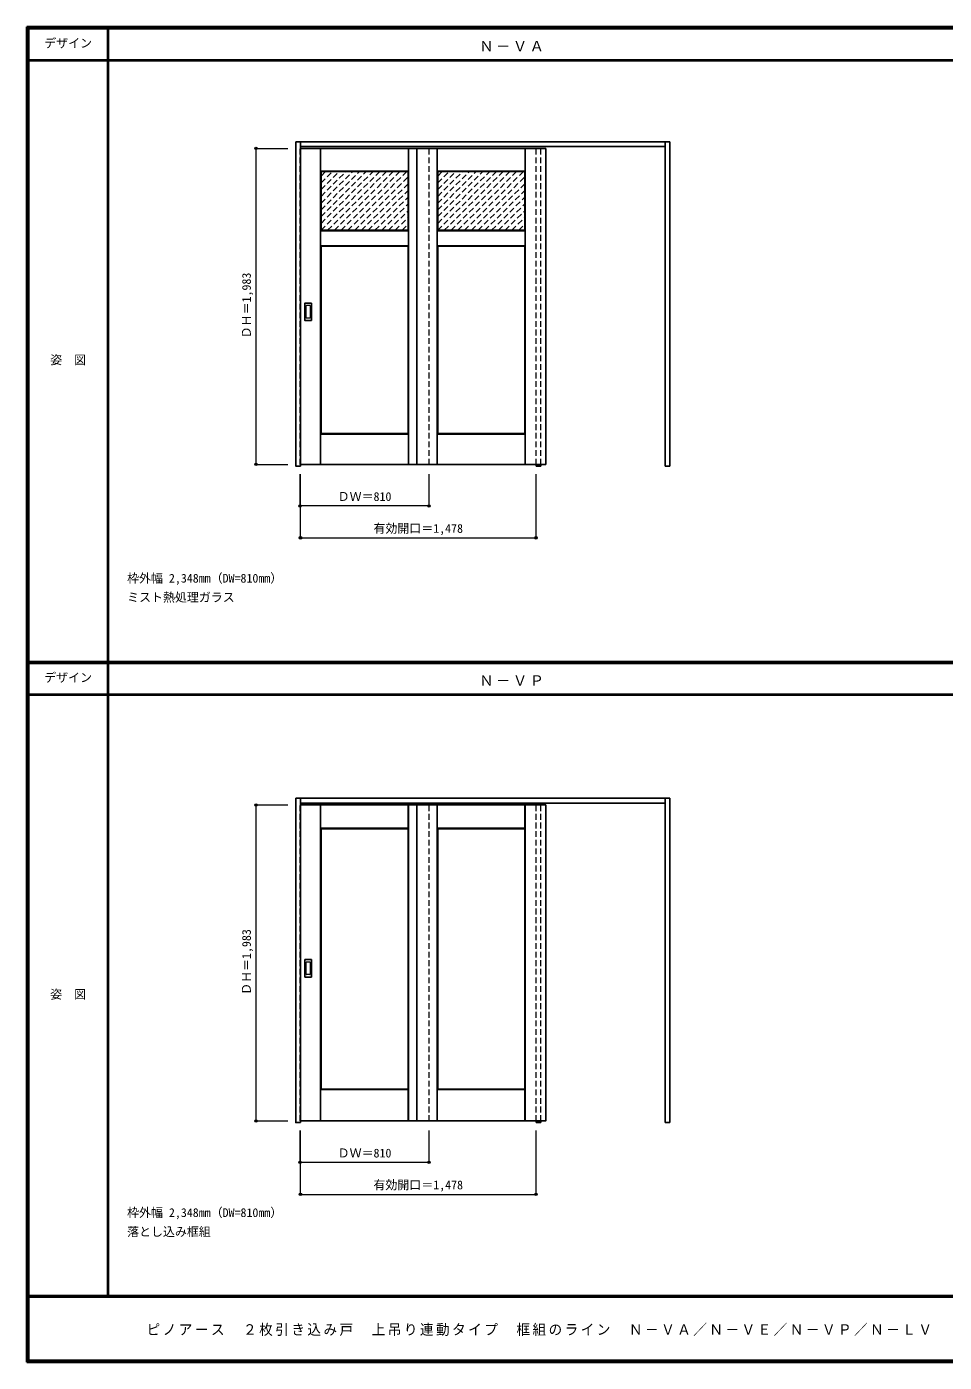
# Model space of a CAD drawing. Units: millimetres, scale not verified. Extents: x -6000 to 5700, y -4307 to 4175.
# Drawn here: x -6000 to -242, y -4205 to 4175 of the extents above; entities that cross this region are included whole.
import ezdxf
from ezdxf.enums import TextEntityAlignment as Align

# ---------------------------------------------------------------- set-up
doc = ezdxf.new("R2010")
doc.units = ezdxf.units.MM
doc.header["$LTSCALE"] = 30
doc.header["$PDMODE"] = 32
doc.header["$PDSIZE"] = 15
doc.linetypes.add('DASHED1', pattern=[1.8, 1.2, -0.6])
for name, color, linetype, lineweight in [('0-2_扉', 4, 'DASHED1', 9), ('0-3_仕上げ', 7, 'Continuous', 18), ('0-4_枠', 3, 'Continuous', 25), ('0-6_引手', 7, 'Continuous', 18), ('0-B_寸法', 7, 'Continuous', 9), ('0-C_ハッチ', 4, 'DASHED1', 9), ('F-1_枠', 6, 'Continuous', 40)]:
    doc.layers.add(name, color=color, linetype=linetype, lineweight=lineweight)
doc.layers.add('0-A_文字', color=7, linetype='Continuous')
doc.layers.add('F-A_文字', color=7, linetype='Continuous')
doc.styles.add('ＭＳ ゴシック', font='')
doc.styles.get('ＭＳ ゴシック').set_extended_font_data('MS Gothic')

msp = doc.modelspace()

# ---------------------------------------------------------------- linework, layer by layer
at = {"layer": '0-2_扉'}
for p, q in [((-4285, 3411.5), (-4282, 3411.5)), ((-4285, 1428.5), (-4285, 3411.5)), ((-3475, 1428.5), (-3475, 3411.5)), ((-4282, 1428.5), (-4285, 1428.5)), ((-4285, -707.75), (-4282, -707.75)), ((-4285, -2690.75), (-4285, -707.75)), ((-3475, -2690.75), (-3475, -707.75)), ((-4282, -2690.75), (-4285, -2690.75))]:
    msp.add_line(p, q, dxfattribs=at)
at = {"layer": '0-2_扉', "color": 3, "linetype": 'Continuous', "lineweight": 25}
for p, q in [((-4282, 3411.5), (-2743, 3411.5)), ((-3553, 3411.5), (-3553, 1428.5)), ((-4282, -707.75), (-2743, -707.75)), ((-3553, -707.75), (-3553, -2690.75))]:
    msp.add_line(p, q, dxfattribs=at)
for points in [[(-4282, 1428.5), (-2743, 1428.5), (-2743, 3411.5)], [(-4282, -2690.75), (-2743, -2690.75), (-2743, -707.75)]]:
    msp.add_lwpolyline(points, dxfattribs=at)
at = {"layer": '0-3_仕上げ'}
for p, q in [((-4157, 1428.5), (-4157, 3411.5)), ((-4156, 3270.5), (-4156, 3411.5)), ((-4155, 3271.5), (-4155, 3411.5)), ((-3605, 3271.5), (-3605, 3411.5)), ((-3604, 3270.5), (-3604, 3411.5)), ((-3603, 1428.5), (-3603, 3411.5)), ((-3425, 1428.5), (-3425, 3411.5)), ((-3424, 3270.5), (-3424, 3411.5)), ((-3423, 3271.5), (-3423, 3411.5)), ((-2873, 3271.5), (-2873, 3411.5)), ((-2872, 3270.5), (-2872, 3411.5)), ((-2871, 1428.5), (-2871, 3411.5)), ((-4155, 3271.5), (-3605, 3271.5)), ((-3607, 3267.5), (-3604, 3270.5)), ((-3605, 3271.5), (-3604, 3270.5)), ((-3423, 3271.5), (-2873, 3271.5)), ((-2875, 3267.5), (-2872, 3270.5)), ((-2873, 3271.5), (-2872, 3270.5)), ((-4156, 2894.5), (-4153, 2897.5)), ((-4156, 2894.5), (-4156, 2800.5)), ((-4156, 2894.5), (-4155, 2893.5)), ((-4155, 2801.5), (-4155, 2893.5)), ((-4155, 2893.5), (-3605, 2893.5)), ((-3605, 2801.5), (-3605, 2893.5)), ((-3604, 2894.5), (-3604, 2800.5)), ((-3424, 2894.5), (-3421, 2897.5)), ((-3424, 2894.5), (-3424, 2800.5)), ((-3424, 2894.5), (-3423, 2893.5)), ((-3423, 2801.5), (-3423, 2893.5)), ((-3423, 2893.5), (-2873, 2893.5)), ((-2873, 2801.5), (-2873, 2893.5)), ((-2872, 2894.5), (-2872, 2800.5)), ((-4155, 2801.5), (-3605, 2801.5)), ((-3607, 2797.5), (-3604, 2800.5)), ((-3605, 2801.5), (-3604, 2800.5)), ((-3423, 2801.5), (-2873, 2801.5)), ((-2875, 2797.5), (-2872, 2800.5)), ((-2873, 2801.5), (-2872, 2800.5)), ((-4156, 1619.5), (-4153, 1622.5)), ((-4156, 1619.5), (-4155, 1618.5)), ((-4156, 1428.5), (-4156, 1619.5)), ((-4155, 1618.5), (-3605, 1618.5)), ((-4155, 1428.5), (-4155, 1618.5)), ((-3605, 1428.5), (-3605, 1618.5)), ((-3604, 1428.5), (-3604, 1619.5)), ((-3424, 1619.5), (-3421, 1622.5)), ((-3424, 1619.5), (-3423, 1618.5)), ((-3424, 1428.5), (-3424, 1619.5)), ((-3423, 1618.5), (-2873, 1618.5)), ((-3423, 1428.5), (-3423, 1618.5)), ((-2873, 1428.5), (-2873, 1618.5)), ((-2872, 1428.5), (-2872, 1619.5)), ((-4157, -2690.75), (-4157, -707.75)), ((-4155.5, -855.25), (-4155.5, -707.75)), ((-4154, -853.75), (-4154, -707.75)), ((-3606, -853.75), (-3606, -707.75)), ((-3604.5, -855.25), (-3604.5, -707.75)), ((-3603, -2690.75), (-3603, -707.75)), ((-3425, -2690.75), (-3425, -707.75)), ((-3423.5, -855.25), (-3423.5, -707.75)), ((-3422, -853.75), (-3422, -707.75)), ((-2874, -853.75), (-2874, -707.75)), ((-2872.5, -855.25), (-2872.5, -707.75)), ((-2871, -2690.75), (-2871, -707.75)), ((-4154, -853.75), (-4155.5, -855.25)), ((-4153, -857.75), (-4155.5, -855.25)), ((-3606, -853.75), (-4154, -853.75)), ((-3604.5, -855.25), (-3607, -857.75)), ((-3606, -853.75), (-3604.5, -855.25)), ((-3422, -853.75), (-3423.5, -855.25)), ((-3421, -857.75), (-3423.5, -855.25)), ((-2874, -853.75), (-3422, -853.75)), ((-2872.5, -855.25), (-2875, -857.75)), ((-2874, -853.75), (-2872.5, -855.25)), ((-4154, -2494.75), (-4155.5, -2493.25)), ((-3606, -2494.75), (-4154, -2494.75)), ((-4154, -2690.75), (-4154, -2494.75)), ((-3607, -2490.75), (-3604.5, -2493.25)), ((-3606, -2494.75), (-3604.5, -2493.25)), ((-3606, -2690.75), (-3606, -2494.75)), ((-3604.5, -2690.75), (-3604.5, -2493.25)), ((-3422, -2494.75), (-3423.5, -2493.25)), ((-2874, -2494.75), (-3422, -2494.75)), ((-3422, -2690.75), (-3422, -2494.75)), ((-2875, -2490.75), (-2872.5, -2493.25)), ((-2874, -2494.75), (-2872.5, -2493.25)), ((-2874, -2690.75), (-2874, -2494.75)), ((-2872.5, -2690.75), (-2872.5, -2493.25))]:
    msp.add_line(p, q, dxfattribs=at)
at = {"layer": '0-3_仕上げ', "color": 3, "lineweight": 25}
for p, q in [((-4153, 3267.5), (-3607, 3267.5)), ((-4153, 2897.5), (-4153, 3267.5)), ((-3607, 2897.5), (-3607, 3267.5)), ((-3421, 3267.5), (-2875, 3267.5)), ((-3421, 2897.5), (-3421, 3267.5)), ((-2875, 2897.5), (-2875, 3267.5)), ((-4153, 2897.5), (-3607, 2897.5)), ((-3421, 2897.5), (-2875, 2897.5)), ((-4153, 2797.5), (-3607, 2797.5)), ((-4153, 1622.5), (-4153, 2797.5)), ((-3607, 1622.5), (-3607, 2797.5)), ((-3421, 2797.5), (-2875, 2797.5)), ((-3421, 1622.5), (-3421, 2797.5)), ((-2875, 1622.5), (-2875, 2797.5)), ((-4153, 1622.5), (-3607, 1622.5)), ((-3421, 1622.5), (-2875, 1622.5)), ((-4153, -2490.75), (-4153, -857.75)), ((-3421, -2490.75), (-3421, -857.75)), ((-3607, -2490.75), (-4153, -2490.75)), ((-2875, -2490.75), (-3421, -2490.75))]:
    msp.add_line(p, q, dxfattribs=at)
at = {"layer": '0-3_仕上げ'}
for points in [[(-4155, 3271.5), (-4156, 3270.5), (-4153, 3267.5)], [(-3423, 3271.5), (-3424, 3270.5), (-3421, 3267.5)], [(-3607, 2897.5), (-3604, 2894.5), (-3605, 2893.5)], [(-2875, 2897.5), (-2872, 2894.5), (-2873, 2893.5)], [(-4155, 2801.5), (-4156, 2800.5), (-4153, 2797.5)], [(-3423, 2801.5), (-3424, 2800.5), (-3421, 2797.5)], [(-3607, 1622.5), (-3604, 1619.5), (-3605, 1618.5)], [(-2875, 1622.5), (-2872, 1619.5), (-2873, 1618.5)], [(-4155.5, -2690.75), (-4155.5, -2493.25), (-4153, -2490.75)], [(-3423.5, -2690.75), (-3423.5, -2493.25), (-3421, -2490.75)]]:
    msp.add_lwpolyline(points, dxfattribs=at)
at = {"layer": '0-3_仕上げ', "color": 3, "lineweight": 25}
for points in [[(-3607, -2490.75), (-3607, -857.75), (-4153, -857.75)], [(-2875, -2490.75), (-2875, -857.75), (-3421, -857.75)]]:
    msp.add_lwpolyline(points, dxfattribs=at)
at = {"layer": '0-4_枠'}
for p, q in [((-4312, 3453), (-1964, 3453)), ((-4282, 1418), (-4282, 3453)), ((-1994, 1418), (-1994, 3453)), ((-1964, 1418), (-1964, 3453)), ((-4282, 3423), (-1994, 3423)), ((-2804, 1428.5), (-2804, 1418)), ((-2774, 1428.5), (-2774, 1418)), ((-2804, 1418), (-2774, 1418)), ((-1964, 1418), (-1994, 1418)), ((-4312, -666.25), (-1964, -666.25)), ((-4282, -2701.25), (-4282, -666.25)), ((-1994, -2701.25), (-1994, -666.25)), ((-1964, -2701.25), (-1964, -666.25)), ((-4282, -696.25), (-1994, -696.25)), ((-2804, -2690.75), (-2804, -2701.25)), ((-2804, -2701.25), (-2774, -2701.25)), ((-2774, -2690.75), (-2774, -2701.25)), ((-1964, -2701.25), (-1994, -2701.25))]:
    msp.add_line(p, q, dxfattribs=at)
at = {"layer": '0-4_枠', "color": 4, "linetype": 'DASHED1', "lineweight": 9}
for p, q in [((-2804, 1428.5), (-2804, 3423)), ((-2774, 1428.5), (-2774, 3423)), ((-2804, -2690.75), (-2804, -696.25)), ((-2774, -2690.75), (-2774, -696.25))]:
    msp.add_line(p, q, dxfattribs=at)
at = {"layer": '0-4_枠'}
for points in [[(-4282, 1418), (-4312, 1418), (-4312, 3453)], [(-4282, -2701.25), (-4312, -2701.25), (-4312, -666.25)]]:
    msp.add_lwpolyline(points, dxfattribs=at)
at = {"layer": '0-6_引手', "color": 3, "lineweight": 25}
for p, q in [((-4255, 2332.5), (-4255, 2439.5)), ((-4214.5, 2441), (-4253.5, 2441)), ((-4213, 2439.5), (-4213, 2332.5)), ((-4214.5, 2331), (-4253.5, 2331)), ((-4255, -1786.75), (-4255, -1679.75)), ((-4214.5, -1678.25), (-4253.5, -1678.25)), ((-4213, -1679.75), (-4213, -1786.75)), ((-4214.5, -1788.25), (-4253.5, -1788.25))]:
    msp.add_line(p, q, dxfattribs=at)
at = {"layer": '0-6_引手'}
for p, q in [((-4246.5, 2348.5), (-4246.5, 2423.5)), ((-4223, 2425), (-4245, 2425)), ((-4223, 2347), (-4245, 2347)), ((-4221.5, 2423.5), (-4221.5, 2348.5)), ((-4246.5, -1770.75), (-4246.5, -1695.75)), ((-4223, -1694.25), (-4245, -1694.25)), ((-4221.5, -1695.75), (-4221.5, -1770.75)), ((-4223, -1772.25), (-4245, -1772.25))]:
    msp.add_line(p, q, dxfattribs=at)
at = {"layer": '0-6_引手', "color": 3, "lineweight": 25}
for centre, start, end in [((-4253.5, 2439.5), 90, 180), ((-4214.5, 2439.5), 0, 90), ((-4253.5, 2332.5), 180, 270), ((-4214.5, 2332.5), 270, 0), ((-4253.5, -1679.75), 90, 180), ((-4214.5, -1679.75), 0, 90), ((-4253.5, -1786.75), 180, 270), ((-4214.5, -1786.75), 270, 0)]:
    msp.add_arc(centre, 1.5, start, end, dxfattribs=at)
at = {"layer": '0-6_引手'}
for centre, start, end in [((-4245, 2423.5), 90, 180), ((-4245, 2348.5), 180, 270), ((-4223, 2423.5), 0, 90), ((-4223, 2348.5), 270, 0), ((-4245, -1695.75), 90, 180), ((-4223, -1695.75), 0, 90), ((-4245, -1770.75), 180, 270), ((-4223, -1770.75), 270, 0)]:
    msp.add_arc(centre, 1.5, start, end, dxfattribs=at)
at = {"layer": '0-B_寸法', "color": 4}
for p, q in [((-4562, 3411.5), (-4562, 1428.5)), ((-4562, 3411.5), (-4362, 3411.5)), ((-4562, 1428.5), (-4362, 1428.5)), ((-4285, 1168), (-4285, 1368)), ((-4282, 968), (-4282, 1368)), ((-3475, 1168), (-3475, 1368)), ((-2804, 968), (-2804, 1368)), ((-3475, 1168), (-4285, 1168)), ((-4282, 968), (-2804, 968)), ((-4562, -707.75), (-4562, -2690.75)), ((-4562, -707.75), (-4362, -707.75)), ((-4562, -2690.75), (-4362, -2690.75)), ((-4285, -2951.25), (-4285, -2751.25)), ((-4282, -3151.25), (-4282, -2751.25)), ((-3475, -2951.25), (-3475, -2751.25)), ((-2804, -3151.25), (-2804, -2751.25)), ((-3475, -2951.25), (-4285, -2951.25)), ((-4282, -3151.25), (-2804, -3151.25))]:
    msp.add_line(p, q, dxfattribs=at)
at = {"layer": '0-B_寸法'}
for p in [(-4562, 3411.5), (-4562, 1428.5), (-4285, 1168), (-3475, 1168), (-4282, 968), (-2804, 968), (-4562, -707.75), (-4562, -2690.75), (-4285, -2951.25), (-3475, -2951.25), (-4282, -3151.25), (-2804, -3151.25)]:
    msp.add_point(p, dxfattribs=at)
at = {"layer": '0-C_ハッチ'}
for p, q in [((-4153, 2898.57), (-3784.07, 3267.5)), ((-4153, 2940.99), (-3826.49, 3267.5)), ((-4153, 2983.42), (-3868.92, 3267.5)), ((-4153, 3025.85), (-3911.35, 3267.5)), ((-4153, 3068.27), (-3953.77, 3267.5)), ((-4153, 3110.7), (-3996.2, 3267.5)), ((-4153, 3153.13), (-4038.63, 3267.5)), ((-4153, 3195.55), (-4081.05, 3267.5)), ((-4153, 3237.98), (-4123.48, 3267.5)), ((-4111.64, 2897.5), (-3741.64, 3267.5)), ((-4069.21, 2897.5), (-3699.21, 3267.5)), ((-4026.79, 2897.5), (-3656.79, 3267.5)), ((-3984.36, 2897.5), (-3614.36, 3267.5)), ((-3941.94, 2897.5), (-3607, 3232.44)), ((-3899.51, 2897.5), (-3607, 3190.01)), ((-3421, 2898.57), (-3052.07, 3267.5)), ((-3421, 2940.99), (-3094.49, 3267.5)), ((-3421, 2983.42), (-3136.92, 3267.5)), ((-3421, 3025.85), (-3179.35, 3267.5)), ((-3421, 3068.27), (-3221.77, 3267.5)), ((-3421, 3110.7), (-3264.2, 3267.5)), ((-3421, 3153.13), (-3306.63, 3267.5)), ((-3421, 3195.55), (-3349.05, 3267.5)), ((-3421, 3237.98), (-3391.48, 3267.5)), ((-3379.64, 2897.5), (-3009.64, 3267.5)), ((-3337.21, 2897.5), (-2967.21, 3267.5)), ((-3294.79, 2897.5), (-2924.79, 3267.5)), ((-3252.36, 2897.5), (-2882.36, 3267.5)), ((-3209.94, 2897.5), (-2875, 3232.44)), ((-3167.51, 2897.5), (-2875, 3190.01)), ((-3857.08, 2897.5), (-3607, 3147.58)), ((-3814.66, 2897.5), (-3607, 3105.16)), ((-3125.08, 2897.5), (-2875, 3147.58)), ((-3082.66, 2897.5), (-2875, 3105.16)), ((-3772.23, 2897.5), (-3607, 3062.73)), ((-3729.8, 2897.5), (-3607, 3020.3)), ((-3040.23, 2897.5), (-2875, 3062.73)), ((-2997.8, 2897.5), (-2875, 3020.3)), ((-3687.38, 2897.5), (-3607, 2977.88)), ((-3644.95, 2897.5), (-3607, 2935.45)), ((-2955.38, 2897.5), (-2875, 2977.88)), ((-2912.95, 2897.5), (-2875, 2935.45))]:
    msp.add_line(p, q, dxfattribs=at)
at = {"layer": 'F-1_枠'}
for p, q in [((-6000, 4175), (5700, 4175)), ((-6000, 4175), (-6000, -4205)), ((-6000, 4170), (5700, 4170)), ((-6000, 4165), (5700, 4165)), ((-5995, 4175), (-5995, -4205)), ((-5990, 4175), (-5990, -4205)), ((-5490, 4175), (-5490, -3790)), ((-6000, 3965), (5700, 3965)), ((-6000, 190.5), (5700, 190.5)), ((-6000, 187.5), (5700, 187.5)), ((-6000, 184.5), (5700, 184.5)), ((-6000, -15.5), (5700, -15.5)), ((5700, -3790), (-6000, -3790)), ((5700, -3795), (-6000, -3795)), ((5700, -4195), (-6000, -4195)), ((5700, -4200), (-6000, -4200)), ((5700, -4205), (-6000, -4205))]:
    msp.add_line(p, q, dxfattribs=at)

# ---------------------------------------------------------------- texts
at = {"layer": '0-A_文字', "style": 'ＭＳ ゴシック'}
for s, p in [('枠外幅 2,348mm（DW=810mm）', (-5370, 670.5)), ('ミスト熱処理ガラス', (-5370, 550.5)), ('枠外幅 2,348mm（DW=810mm）', (-5370, -3310)), ('落とし込み框組', (-5370, -3430))]:
    msp.add_text(s, height=54.99, dxfattribs=at).set_placement(p, align=Align.BOTTOM_LEFT)
at = {"layer": '0-A_文字', "char_height": 65.98, "attachment_point": 7, "style": 'ＭＳ ゴシック'}
for s, insert in [('\\T1.17;Ｎ－ＶＡ', (-3160, 4020)), ('\\T1.17;Ｎ－ＶＰ', (-3160, 39.5))]:
    msp.add_mtext(s, dxfattribs=dict(at, insert=insert))
at = {"layer": '0-B_寸法', "style": 'ＭＳ ゴシック'}
for p in [(-4577, 2219.75), (-4577, -1899.5)]:
    msp.add_text('ＤＨ＝1,983', height=54.99, rotation=90, dxfattribs=at).set_placement(p, align=Align.BOTTOM_LEFT)
for s, p in [('ＤＷ＝810', (-4048.75, 1183)), ('有効開口＝1,478', (-3824.25, 983)), ('ＤＷ＝810', (-4048.75, -2936.25)), ('有効開口＝1,478', (-3824.25, -3136.25))]:
    msp.add_text(s, height=54.99, dxfattribs=at).set_placement(p, align=Align.BOTTOM_LEFT)
at = {"layer": 'F-A_文字', "style": 'ＭＳ ゴシック'}
for s, p in [('デザイン', (-5890, 4027.5)), ('姿\u3000図', (-5852.5, 2040.25)), ('デザイン', (-5890, 47)), ('姿\u3000図', (-5852.5, -1940.25))]:
    msp.add_text(s, height=54.99, dxfattribs=at).set_placement(p, align=Align.BOTTOM_LEFT)
at = {"layer": 'F-A_文字', "insert": (-5247.55, -4040), "char_height": 65.98, "attachment_point": 7, "style": 'ＭＳ ゴシック'}
msp.add_mtext('\\T1.18;\\W0.95;ピノアース\u3000２枚引き込み戸\u3000上吊り連動タイプ\u3000框組のライン\u3000Ｎ－ＶＡ／Ｎ－ＶＥ／Ｎ－ＶＰ／Ｎ－ＬＶ', dxfattribs=at)

doc.saveas('drawing.dxf')
